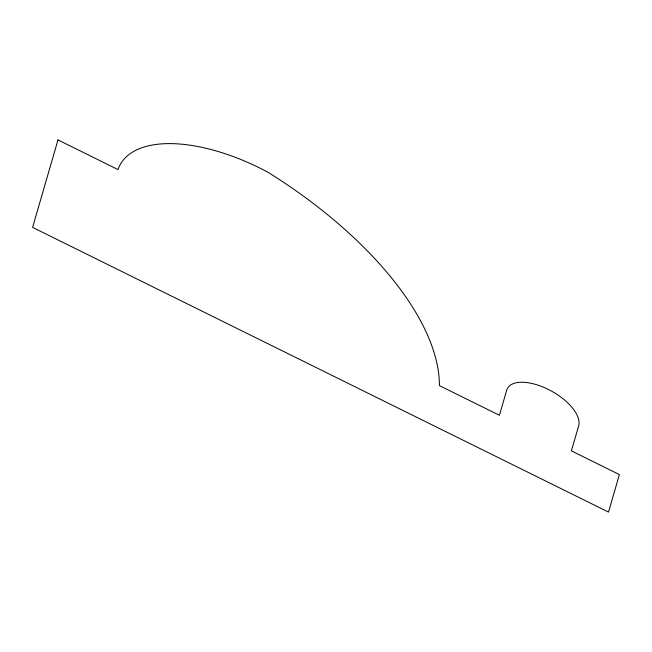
<?xml version="1.0" encoding="UTF-8"?>
<svg xmlns="http://www.w3.org/2000/svg" width="652" height="652" viewBox="0 0 652 652"><rect width="100%" height="100%" fill="white"/><g stroke="black" fill="none" stroke-linecap="round" stroke-linejoin="round"><path stroke-width="0.98" d="M57.995 139.919L32.6 227.393L608.512 512.081L619.4 474.591L571.405 450.866L578.666 425.87A40.342 19.128 29.3 0 0 548.112 389.334A40.342 19.128 29.3 0 0 506.677 390.287L499.416 415.283L439.424 385.625A291.501 138.2 29.3 0 0 268.111 172.34A138.379 65.608 29.3 0 0 117.988 169.577L57.995 139.919"/></g></svg>
